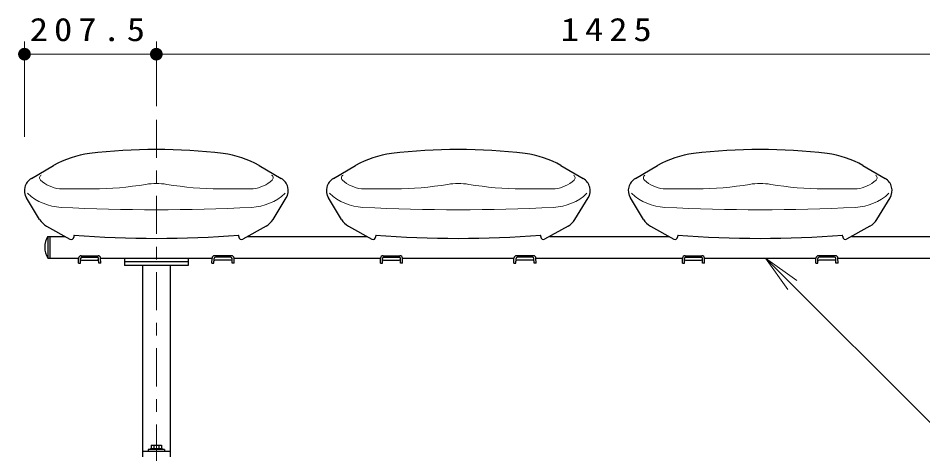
# Model space of a CAD drawing. Units: millimetres on the paper, scale 1:20. Extents: x -365 to 12, y -40 to 257.
# Drawn here: x -309.2 to -238, y 107.3 to 141.6 of the extents above; entities that cross this region are included whole.
import ezdxf

# ---------------------------------------------------------------- set-up
doc = ezdxf.new("R2010")
doc.units = ezdxf.units.MM
doc.linetypes.add('USER2', pattern=[6, 3, -1, 1, -1])
doc.layers.add('LY_1', color=7, linetype='Continuous', lineweight=25)
doc.styles.add('ＭＳ ゴシック', font='')
doc.styles.get('ＭＳ ゴシック').set_extended_font_data('MS Gothic')

# ---------------------------------------------------------------- blocks, each defined once
blk = doc.blocks.new('filled_dot')
at = {"color": 0, "linetype": 'Continuous', "lineweight": -2, "const_width": 1.25}
blk.add_lwpolyline([(-0.625, 0, 1), (0.625, 0, 1)], format="xyb", close=True, dxfattribs=at)
blk = doc.blocks.new('open_arrow')
at = {"color": 0, "linetype": 'Continuous', "lineweight": -2}
blk.add_lwpolyline([(7.5, 1.25), (0, 0), (7.5, -1.25)], dxfattribs=at)

msp = doc.modelspace()

# ---------------------------------------------------------------- linework, layer by layer
at = {"layer": 'LY_1', "lineweight": 13}
for p, q in [((-308.673, 132.26), (-308.673, 139.76)), ((-298.298, 134.677), (-298.298, 139.76)), ((-308.673, 138.76), (-298.298, 138.76)), ((-298.298, 138.76), (-227.048, 138.76)), ((-305.92, 128.16), (-303.298, 128.16)), ((-293.298, 128.16), (-290.676, 128.16)), ((-282.17, 128.16), (-279.548, 128.16)), ((-269.548, 128.16), (-266.926, 128.16)), ((-258.42, 128.16), (-255.798, 128.16)), ((-245.798, 128.16), (-243.176, 128.16)), ((-250.386, 122.71), (-221.647, 93.971))]:
    msp.add_line(p, q, dxfattribs=at)
at = {"layer": 'LY_1', "linetype": 'USER2', "lineweight": 13}
msp.add_line((-298.298, 133.602), (-298.298, 87.613), dxfattribs=at)
at = {"layer": 'LY_1'}
for p, q in [((-308.119, 128.98), (-306.375, 129.987)), ((-290.221, 129.987), (-288.477, 128.98)), ((-284.369, 128.98), (-282.625, 129.987)), ((-266.471, 129.987), (-264.727, 128.98)), ((-260.619, 128.98), (-258.875, 129.987)), ((-242.721, 129.987), (-240.977, 128.98)), ((-307.477, 125.746), (-308.511, 127.444)), ((-289.119, 125.746), (-288.085, 127.444)), ((-283.727, 125.746), (-284.762, 127.444)), ((-265.369, 125.746), (-264.335, 127.444)), ((-259.977, 125.746), (-261.011, 127.444)), ((-241.619, 125.746), (-240.585, 127.444)), ((-306.931, 125.218), (-305.093, 124.186)), ((-289.665, 125.218), (-291.503, 124.186)), ((-283.181, 125.218), (-281.343, 124.186)), ((-265.915, 125.218), (-267.753, 124.186)), ((-259.431, 125.218), (-257.593, 124.186)), ((-242.165, 125.218), (-244.003, 124.186)), ((-306.823, 124.41), (-306.823, 122.71)), ((-306.823, 124.41), (-305.493, 124.41)), ((-306.673, 124.41), (-306.673, 122.71)), ((-304.798, 124.41), (-304.798, 124.359)), ((-291.798, 124.41), (-291.798, 124.359)), ((-291.103, 124.41), (-281.743, 124.41)), ((-281.048, 124.41), (-281.048, 124.359)), ((-268.048, 124.41), (-268.048, 124.359)), ((-267.353, 124.41), (-257.993, 124.41)), ((-257.298, 124.41), (-257.298, 124.359)), ((-244.298, 124.41), (-244.298, 124.359)), ((-243.603, 124.41), (-234.243, 124.41)), ((-306.823, 122.71), (-304.413, 122.71)), ((-304.423, 122.304), (-304.413, 122.71)), ((-304.263, 122.3), (-304.254, 122.669)), ((-304.213, 122.893), (-302.883, 122.893)), ((-304.159, 122.55), (-302.937, 122.55)), ((-304.154, 122.767), (-302.942, 122.767)), ((-302.833, 122.3), (-302.842, 122.669)), ((-302.683, 122.71), (-293.915, 122.71)), ((-302.673, 122.304), (-302.683, 122.71)), ((-300.798, 122.71), (-300.798, 122.11)), ((-295.798, 122.71), (-295.798, 122.11)), ((-293.926, 122.304), (-293.915, 122.71)), ((-293.766, 122.3), (-293.756, 122.669)), ((-292.385, 122.893), (-293.716, 122.893)), ((-292.439, 122.55), (-293.662, 122.55)), ((-292.445, 122.767), (-293.656, 122.767)), ((-292.336, 122.3), (-292.345, 122.669)), ((-292.176, 122.304), (-292.186, 122.71)), ((-292.186, 122.71), (-280.663, 122.71)), ((-280.673, 122.304), (-280.663, 122.71)), ((-280.513, 122.3), (-280.504, 122.669)), ((-280.463, 122.893), (-279.133, 122.893)), ((-280.409, 122.55), (-279.187, 122.55)), ((-280.404, 122.767), (-279.192, 122.767)), ((-279.083, 122.3), (-279.092, 122.669)), ((-278.933, 122.71), (-270.165, 122.71)), ((-278.923, 122.304), (-278.933, 122.71)), ((-270.175, 122.304), (-270.165, 122.71)), ((-270.016, 122.3), (-270.006, 122.669)), ((-268.635, 122.893), (-269.966, 122.893)), ((-268.689, 122.55), (-269.912, 122.55)), ((-268.695, 122.767), (-269.906, 122.767)), ((-268.586, 122.3), (-268.595, 122.669)), ((-268.426, 122.304), (-268.436, 122.71)), ((-268.436, 122.71), (-256.913, 122.71)), ((-256.923, 122.304), (-256.913, 122.71)), ((-256.763, 122.3), (-256.754, 122.669)), ((-256.713, 122.893), (-255.383, 122.893)), ((-256.659, 122.55), (-255.437, 122.55)), ((-256.654, 122.767), (-255.442, 122.767)), ((-255.333, 122.3), (-255.342, 122.669)), ((-255.183, 122.71), (-246.415, 122.71)), ((-255.173, 122.304), (-255.183, 122.71)), ((-246.425, 122.304), (-246.415, 122.71)), ((-246.266, 122.3), (-246.256, 122.669)), ((-244.885, 122.893), (-246.216, 122.893)), ((-244.939, 122.55), (-246.162, 122.55)), ((-244.945, 122.767), (-246.156, 122.767)), ((-244.836, 122.3), (-244.845, 122.669)), ((-244.676, 122.304), (-244.686, 122.71)), ((-244.686, 122.71), (-233.163, 122.71)), ((-304.423, 122.3), (-304.263, 122.3)), ((-302.673, 122.3), (-302.833, 122.3)), ((-295.798, 122.41), (-300.798, 122.41)), ((-295.798, 122.11), (-300.798, 122.11)), ((-299.398, 122.11), (-299.398, 107.06)), ((-297.198, 122.11), (-297.198, 107.06)), ((-293.926, 122.3), (-293.765, 122.3)), ((-292.176, 122.3), (-292.336, 122.3)), ((-280.673, 122.3), (-280.513, 122.3)), ((-278.923, 122.3), (-279.083, 122.3)), ((-270.176, 122.3), (-270.015, 122.3)), ((-268.426, 122.3), (-268.586, 122.3)), ((-256.923, 122.3), (-256.763, 122.3)), ((-255.173, 122.3), (-255.333, 122.3)), ((-246.426, 122.3), (-246.265, 122.3)), ((-244.676, 122.3), (-244.836, 122.3)), ((-299.398, 107.51), (-297.198, 107.51)), ((-298.948, 107.625), (-298.948, 107.51)), ((-297.648, 107.625), (-298.948, 107.625)), ((-298.748, 107.705), (-298.748, 107.625)), ((-298.748, 107.705), (-297.848, 107.705)), ((-298.693, 107.98), (-298.693, 107.705)), ((-298.693, 107.98), (-297.903, 107.98)), ((-298.496, 107.98), (-298.496, 107.705)), ((-298.101, 107.98), (-298.101, 107.705)), ((-297.903, 107.98), (-297.903, 107.705)), ((-297.848, 107.705), (-297.848, 107.625)), ((-297.648, 107.625), (-297.648, 107.51))]:
    msp.add_line(p, q, dxfattribs=at)
for centre, radius, start, end in [((-298.298, 88.76), 42.5, 82.89822, 97.10179), ((-274.548, 88.76), 42.5, 82.89822, 97.10179), ((-250.798, 88.76), 42.5, 82.89822, 97.10179), ((-302.625, 123.492), 7.5, 97.10178, 120.00002), ((-293.971, 123.492), 7.5, 60, 82.89822), ((-278.875, 123.492), 7.5, 97.10178, 120.00002), ((-270.221, 123.492), 7.5, 60, 82.89822), ((-255.125, 123.492), 7.5, 97.10178, 120.00002), ((-246.471, 123.492), 7.5, 60, 82.89822), ((-307.565, 128.02), 1.108, 119.99989, 211.33714), ((-289.031, 128.02), 1.108, 328.66284, 60.00001), ((-283.815, 128.02), 1.108, 119.99989, 211.33714), ((-265.281, 128.02), 1.108, 328.66284, 60.00001), ((-260.065, 128.02), 1.108, 119.99989, 211.33714), ((-241.531, 128.02), 1.108, 328.66284, 60.00001), ((-306.196, 126.526), 1.5, 211.33708, 240.67284), ((-290.4, 126.526), 1.5, 299.32721, 328.66286), ((-282.446, 126.526), 1.5, 211.33708, 240.67284), ((-266.65, 126.526), 1.5, 299.32721, 328.66286), ((-258.696, 126.526), 1.5, 211.33708, 240.67284), ((-242.9, 126.526), 1.5, 299.32721, 328.66286), ((-305.503, 123.56), 1.57, 147.22081, 212.77894), ((-304.996, 124.359), 0.198, 240.67326, 0), ((-298.298, 208.885), 84.625, 265.59479, 274.40519), ((-304.698, 124.41), 0.1, 108.59698, 179.99996), ((-291.898, 124.41), 0.1, 0, 71.40304), ((-291.6, 124.359), 0.198, 179.99996, 299.32681), ((-281.246, 124.359), 0.198, 240.67326, 0), ((-274.548, 208.885), 84.625, 265.59479, 274.40519), ((-280.948, 124.41), 0.1, 108.59698, 179.99996), ((-268.148, 124.41), 0.1, 0, 71.40304), ((-267.85, 124.359), 0.198, 179.99996, 299.32681), ((-257.496, 124.359), 0.198, 240.67326, 0), ((-250.798, 208.885), 84.625, 265.59479, 274.40519), ((-257.198, 124.41), 0.1, 108.59698, 179.99996), ((-244.398, 124.41), 0.1, 0, 71.40304), ((-244.1, 124.359), 0.198, 179.99996, 299.32681), ((-304.213, 122.693), 0.2, 89.99998, 178.56127), ((-304.159, 122.45), 0.1, 90.00004, 178.56127), ((-304.154, 122.667), 0.1, 90.00004, 178.56127), ((-302.942, 122.667), 0.1, 1.43875, 89.99998), ((-302.937, 122.45), 0.1, 1.43876, 89.99998), ((-302.883, 122.693), 0.2, 1.43875, 89.99998), ((-293.716, 122.693), 0.2, 90.00002, 178.56125), ((-293.662, 122.45), 0.1, 90.00002, 178.56124), ((-293.656, 122.667), 0.1, 90.00002, 178.56125), ((-292.445, 122.667), 0.1, 1.43873, 89.99996), ((-292.439, 122.45), 0.1, 1.43873, 89.99996), ((-292.385, 122.693), 0.2, 1.43873, 90.00002), ((-280.463, 122.693), 0.2, 89.99998, 178.56127), ((-280.409, 122.45), 0.1, 90.00004, 178.56127), ((-280.404, 122.667), 0.1, 90.00004, 178.56127), ((-279.192, 122.667), 0.1, 1.43875, 89.99998), ((-279.187, 122.45), 0.1, 1.43876, 89.99998), ((-279.133, 122.693), 0.2, 1.43875, 89.99998), ((-269.966, 122.693), 0.2, 90.00002, 178.56125), ((-269.912, 122.45), 0.1, 90.00002, 178.56124), ((-269.906, 122.667), 0.1, 90.00002, 178.56125), ((-268.695, 122.667), 0.1, 1.43873, 89.99996), ((-268.689, 122.45), 0.1, 1.43873, 89.99996), ((-268.635, 122.693), 0.2, 1.43873, 90.00002), ((-256.713, 122.693), 0.2, 89.99998, 178.56127), ((-256.659, 122.45), 0.1, 90.00004, 178.56127), ((-256.654, 122.667), 0.1, 90.00004, 178.56127), ((-255.442, 122.667), 0.1, 1.43875, 89.99998), ((-255.437, 122.45), 0.1, 1.43876, 89.99998), ((-255.383, 122.693), 0.2, 1.43875, 89.99998), ((-246.216, 122.693), 0.2, 90.00002, 178.56125), ((-246.162, 122.45), 0.1, 90.00002, 178.56124), ((-246.156, 122.667), 0.1, 90.00002, 178.56125), ((-244.945, 122.667), 0.1, 1.43873, 89.99996), ((-244.939, 122.45), 0.1, 1.43873, 89.99996), ((-244.885, 122.693), 0.2, 1.43873, 90.00002)]:
    msp.add_arc(centre, radius, start, end, dxfattribs=at)
at = {"layer": 'LY_1', "lineweight": 13}
for centre, radius, start, end in [((-307.24, 129.026), 0.25, 120.00003, 227.78011), ((-305.593, 130.84), 2.7, 227.77998, 263.04697), ((-291.003, 130.84), 2.7, 276.95301, 312.21997), ((-289.357, 129.026), 0.25, 312.22012, 60.00007), ((-283.49, 129.026), 0.25, 120.00003, 227.78011), ((-281.843, 130.84), 2.7, 227.77998, 263.04697), ((-267.253, 130.84), 2.7, 276.95301, 312.21997), ((-265.607, 129.026), 0.25, 312.22012, 60.00007), ((-259.74, 129.026), 0.25, 120.00003, 227.78011), ((-258.093, 130.84), 2.7, 227.77998, 263.04697), ((-243.503, 130.84), 2.7, 276.95301, 312.21997), ((-241.857, 129.026), 0.25, 312.22012, 60.00007), ((-303.298, 153.223), 25.062, 270.00002, 279.57394), ((-298.298, 123.579), 5, 80.4261, 99.57392), ((-293.298, 153.223), 25.062, 260.42604, 270.00002), ((-279.548, 153.223), 25.062, 270.00002, 279.57394), ((-274.548, 123.579), 5, 80.4261, 99.57392), ((-269.548, 153.223), 25.062, 260.42604, 270.00002), ((-255.798, 153.223), 25.062, 270.00002, 279.57394), ((-250.798, 123.579), 5, 80.4261, 99.57392), ((-245.798, 153.223), 25.062, 260.42604, 270.00002), ((-305.593, 130.84), 4.15, 227.00854, 267.17076), ((-291.003, 130.84), 4.15, 272.82916, 312.99139), ((-281.843, 130.84), 4.15, 227.00854, 267.17076), ((-267.253, 130.84), 4.15, 272.82916, 312.99139), ((-258.093, 130.84), 4.15, 227.00854, 267.17076), ((-243.503, 130.84), 4.15, 272.82916, 312.99139), ((-298.298, 278.46), 151.95, 267.17081, 272.82917), ((-274.548, 278.46), 151.95, 267.17081, 272.82917), ((-250.798, 278.46), 151.95, 267.17081, 272.82917)]:
    msp.add_arc(centre, radius, start, end, dxfattribs=at)

# ---------------------------------------------------------------- block references
at = {"layer": 'LY_1', "lineweight": 13, "xscale": 0.4, "yscale": 0.4}
msp.add_blockref('filled_dot', (-308.673, 138.76), dxfattribs=at)
for name, p, rotation in [('filled_dot', (-298.298, 138.76), 180), ('open_arrow', (-250.386, 122.71), 315)]:
    msp.add_blockref(name, p, dxfattribs=dict(at, rotation=rotation))

# ---------------------------------------------------------------- texts
at = {"layer": 'LY_1', "char_height": 1.833, "attachment_point": 8, "style": 'ＭＳ ゴシック'}
for s, insert in [('\\T1.33;\\W1.15;207.5', (-303.486, 139.76)), ('\\T1.33;\\W1.15;1425', (-262.673, 139.76))]:
    msp.add_mtext(s, dxfattribs=dict(at, insert=insert))

doc.saveas('drawing.dxf')
